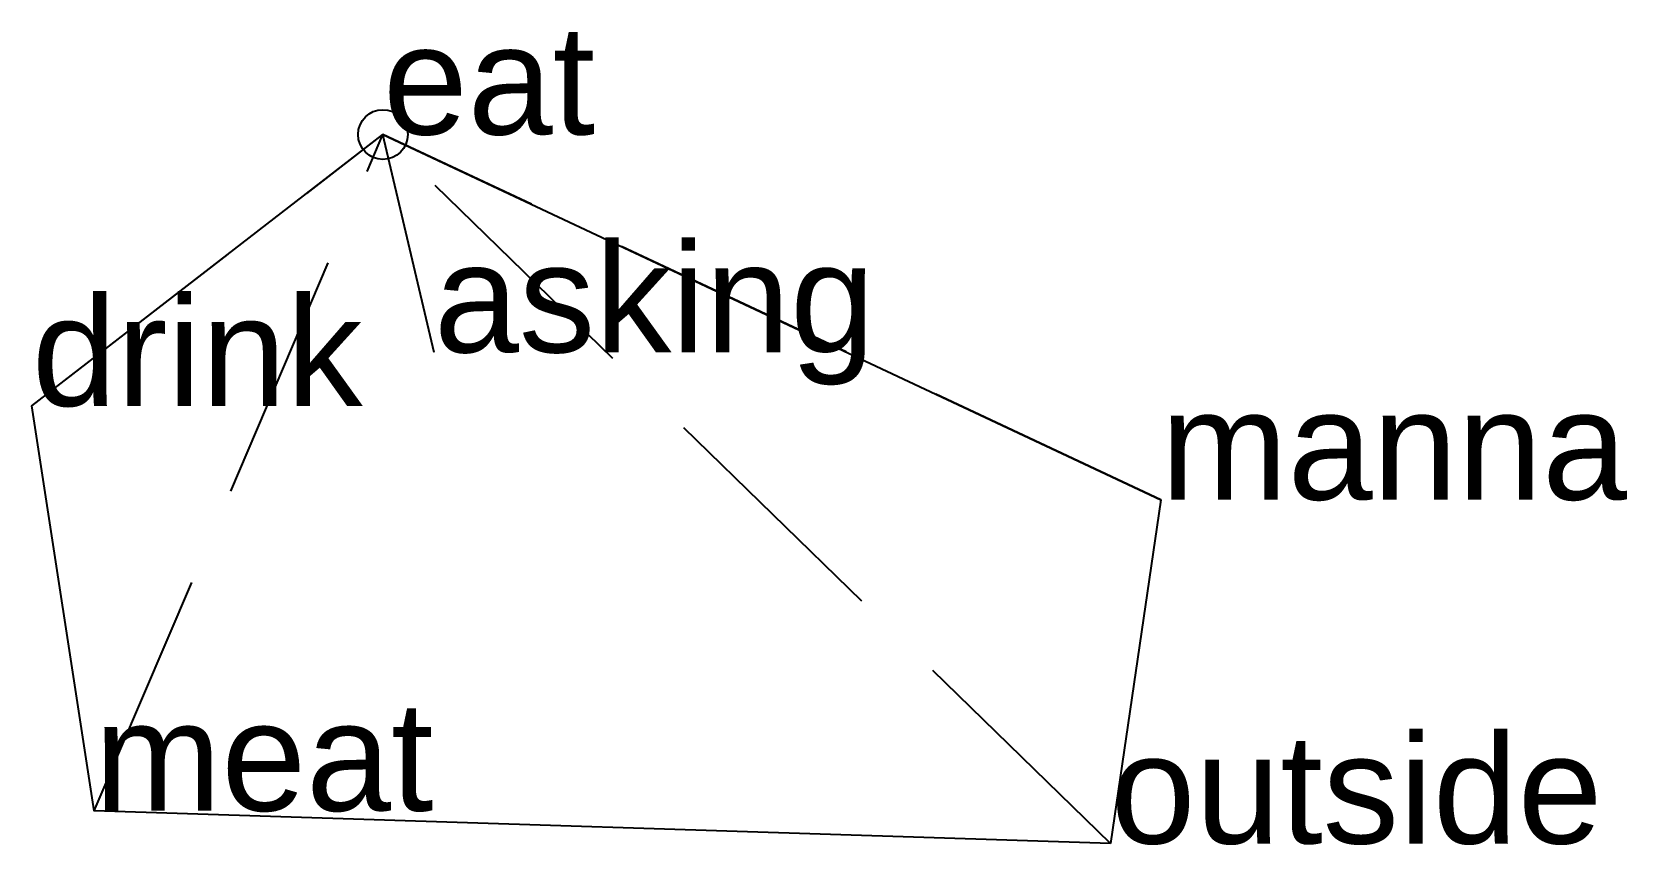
# Model space of a CAD drawing. Extents: x -0.35 to 1.25, y -0.72 to 0.1.
import ezdxf

# ---------------------------------------------------------------- set-up
doc = ezdxf.new("R2010")
doc.units = 0
doc.linetypes.add('DASHED2', pattern=[0.3, 0.25, -0.05])
doc.layers.add('TEXT', color=1, linetype='CONTINUOUS')
doc.styles.get("Standard").update_dxf_attribs({"font": 'arial.ttf'})

msp = doc.modelspace()

# ---------------------------------------------------------------- linework, layer by layer
at = {"linetype": 'DASHED2'}
for p in [(-0.3536, -0.2734), (-0.2908, -0.6812), (0, 0), (0.7833, -0.3678), (0.7329, -0.7142), (0.0514, -0.2194)]:
    msp.add_line(p, (0, 0), dxfattribs=at)
msp.add_circle((0, 0), 0.025)
at = {"layer": 'OUTLINE', "linetype": 'CONTINUOUS'}
msp.add_polyline3d([(0.7329, -0.7142, 0), (-0.2908, -0.6812, 0), (-0.3536, -0.2734, 0), (0, 0, 0), (0.7833, -0.3678, 0), (0.7329, -0.7142, 0)], close=True, dxfattribs=at)

# ---------------------------------------------------------------- texts
at = {"layer": 'TEXT'}
for s, p in [('eat', (0, 0)), ('asking', (0.0514, -0.2194)), ('drink', (-0.3536, -0.2734)), ('manna', (0.7833, -0.3678)), ('meat', (-0.2908, -0.6812)), ('outside', (0.7329, -0.7142))]:
    msp.add_text(s, height=0.11, dxfattribs=at).set_placement(p)

doc.saveas('drawing.dxf')
